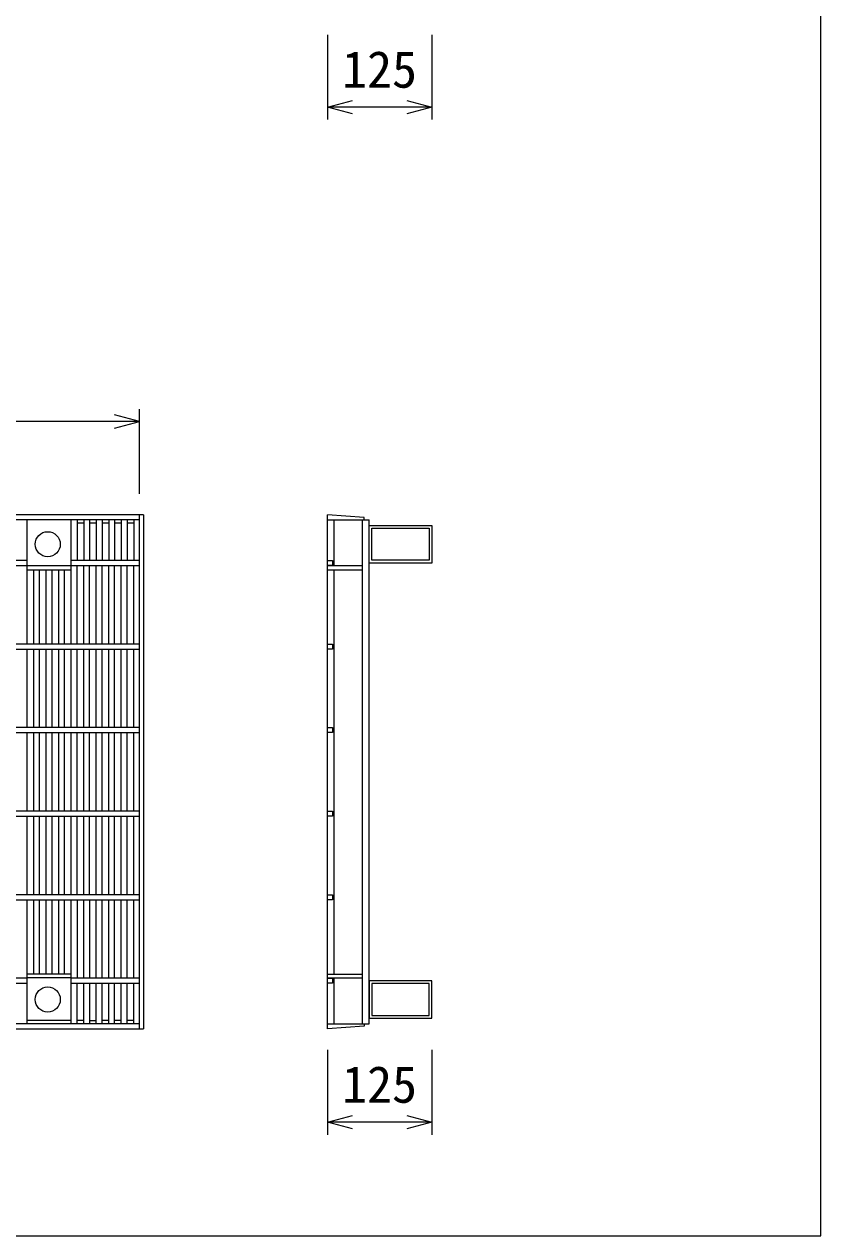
# Model space of a CAD drawing. Units: millimetres, scale not verified. Extents: x -16800 to 16800, y -5940 to 5940.
# Drawn here: x -3534 to -2580, y 1058 to 2508 of the extents above; entities that cross this region are included whole.
import ezdxf
from ezdxf.enums import TextEntityAlignment as Align

# ---------------------------------------------------------------- set-up
doc = ezdxf.new("R2010")
doc.units = ezdxf.units.MM
doc.header["$LTSCALE"] = 20
for name, color, linetype, lineweight in [('0-0_DIM', 7, 'Continuous', 25), ('0-2_HATCH', 6, 'Continuous', 25), ('0-6_TXT', 7, 'Continuous', 25)]:
    doc.layers.add(name, color=color, linetype=linetype, lineweight=lineweight)
doc.styles.add('ＭＳ ゴシック', font='')
doc.styles.get('ＭＳ ゴシック').set_extended_font_data('MS Gothic')

msp = doc.modelspace()

# ---------------------------------------------------------------- linework, layer by layer
at = {"layer": '0-0_DIM'}
for p, q in [((-3170.63, 2495.75), (-3170.63, 2394.16)), ((-3045.63, 2495.75), (-3045.63, 2394.16)), ((-3045.63, 2409.16), (-3170.63, 2409.16)), ((-3395.63, 1946.2), (-3395.63, 2047.78)), ((-3395.63, 2032.78), (-4390.63, 2032.78)), ((-3170.63, 1280.75), (-3170.63, 1179.16)), ((-3045.63, 1280.75), (-3045.63, 1179.16)), ((-3045.63, 1194.16), (-3170.63, 1194.16))]:
    msp.add_line(p, q, dxfattribs=at)
for points in [[(-3140.63, 2401.12), (-3170.63, 2409.16), (-3140.63, 2417.2)], [(-3075.63, 2417.2), (-3045.63, 2409.16), (-3075.63, 2401.12)], [(-3425.63, 2024.74), (-3395.63, 2032.78), (-3425.63, 2040.82)], [(-3140.63, 1186.12), (-3170.63, 1194.16), (-3140.63, 1202.2)], [(-3075.63, 1202.2), (-3045.63, 1194.16), (-3075.63, 1186.12)]]:
    msp.add_lwpolyline(points, dxfattribs=at)
at = {"layer": '0-2_HATCH'}
for p, q in [((-3395.63, 1914.97), (-4390.63, 1914.97)), ((-3530.36, 1766.47), (-3530.36, 1914.97)), ((-3477.48, 1766.47), (-3477.48, 1914.97)), ((-3470.48, 1914.97), (-3470.48, 1866.47)), ((-3462.51, 1914.97), (-3462.51, 1866.47)), ((-3455.51, 1914.97), (-3455.51, 1866.47)), ((-3447.54, 1914.97), (-3447.54, 1866.47)), ((-3440.54, 1914.97), (-3440.54, 1866.47)), ((-3432.57, 1914.97), (-3432.57, 1866.47)), ((-3425.57, 1914.97), (-3425.57, 1866.47)), ((-3417.6, 1914.97), (-3417.6, 1866.47)), ((-3410.6, 1914.97), (-3410.6, 1866.47)), ((-3402.63, 1914.97), (-3402.63, 1866.47)), ((-3395.63, 1305.97), (-3395.63, 1920.97)), ((-3391.13, 1920.97), (-3391.13, 1305.97)), ((-3170.63, 1305.97), (-3170.63, 1920.97)), ((-3170.63, 1914.97), (-3120.63, 1914.97)), ((-3162.63, 1859.97), (-3162.63, 1914.97)), ((-3128.63, 1311.97), (-3128.63, 1914.97)), ((-3120.63, 1311.97), (-3120.63, 1914.97)), ((-3462.51, 1910.97), (-3470.48, 1910.97)), ((-3447.54, 1910.97), (-3455.51, 1910.97)), ((-3432.57, 1910.97), (-3440.54, 1910.97)), ((-3417.6, 1910.97), (-3425.57, 1910.97)), ((-3402.63, 1910.97), (-3410.6, 1910.97)), ((-3530.36, 1866.47), (-4255.9, 1866.47)), ((-4255.9, 1860.47), (-3530.36, 1860.47)), ((-3477.48, 1859.97), (-3530.36, 1859.97)), ((-3395.63, 1866.47), (-3477.48, 1866.47)), ((-3477.48, 1860.47), (-3395.63, 1860.47)), ((-3470.48, 1766.47), (-3470.48, 1860.47)), ((-3462.51, 1766.47), (-3462.51, 1860.47)), ((-3455.51, 1766.47), (-3455.51, 1860.47)), ((-3447.54, 1766.47), (-3447.54, 1860.47)), ((-3440.54, 1766.47), (-3440.54, 1860.47)), ((-3432.57, 1766.47), (-3432.57, 1860.47)), ((-3425.57, 1766.47), (-3425.57, 1860.47)), ((-3417.6, 1766.47), (-3417.6, 1860.47)), ((-3410.6, 1766.47), (-3410.6, 1860.47)), ((-3402.63, 1766.47), (-3402.63, 1860.47)), ((-3128.63, 1859.97), (-3170.63, 1859.97)), ((-3530.36, 1855.47), (-3477.48, 1855.47)), ((-3522.39, 1766.47), (-3522.39, 1855.47)), ((-3515.39, 1766.47), (-3515.39, 1855.47)), ((-3507.42, 1766.47), (-3507.42, 1855.47)), ((-3500.42, 1766.47), (-3500.42, 1855.47)), ((-3492.45, 1766.47), (-3492.45, 1855.47)), ((-3485.45, 1766.47), (-3485.45, 1855.47)), ((-3170.63, 1855.47), (-3128.63, 1855.47)), ((-3162.63, 1371.47), (-3162.63, 1855.47)), ((-3395.63, 1766.47), (-4390.63, 1766.47)), ((-4390.63, 1760.47), (-3395.63, 1760.47)), ((-3530.36, 1666.47), (-3530.36, 1760.47)), ((-3522.39, 1666.47), (-3522.39, 1760.47)), ((-3515.39, 1666.47), (-3515.39, 1760.47)), ((-3507.42, 1666.47), (-3507.42, 1760.47)), ((-3500.42, 1666.47), (-3500.42, 1760.47)), ((-3492.45, 1666.47), (-3492.45, 1760.47)), ((-3485.45, 1666.47), (-3485.45, 1760.47)), ((-3477.48, 1666.47), (-3477.48, 1760.47)), ((-3470.48, 1666.47), (-3470.48, 1760.47)), ((-3462.51, 1666.47), (-3462.51, 1760.47)), ((-3455.51, 1666.47), (-3455.51, 1760.47)), ((-3447.54, 1666.47), (-3447.54, 1760.47)), ((-3440.54, 1666.47), (-3440.54, 1760.47)), ((-3432.57, 1666.47), (-3432.57, 1760.47)), ((-3425.57, 1666.47), (-3425.57, 1760.47)), ((-3417.6, 1666.47), (-3417.6, 1760.47)), ((-3410.6, 1666.47), (-3410.6, 1760.47)), ((-3402.63, 1666.47), (-3402.63, 1760.47)), ((-3395.63, 1666.47), (-4390.63, 1666.47)), ((-4390.63, 1660.47), (-3395.63, 1660.47)), ((-3530.36, 1566.47), (-3530.36, 1660.47)), ((-3522.39, 1566.47), (-3522.39, 1660.47)), ((-3515.39, 1566.47), (-3515.39, 1660.47)), ((-3507.42, 1566.47), (-3507.42, 1660.47)), ((-3500.42, 1566.47), (-3500.42, 1660.47)), ((-3492.45, 1566.47), (-3492.45, 1660.47)), ((-3485.45, 1566.47), (-3485.45, 1660.47)), ((-3477.48, 1566.47), (-3477.48, 1660.47)), ((-3470.48, 1566.47), (-3470.48, 1660.47)), ((-3462.51, 1566.47), (-3462.51, 1660.47)), ((-3455.51, 1566.47), (-3455.51, 1660.47)), ((-3447.54, 1566.47), (-3447.54, 1660.47)), ((-3440.54, 1566.47), (-3440.54, 1660.47)), ((-3432.57, 1566.47), (-3432.57, 1660.47)), ((-3425.57, 1566.47), (-3425.57, 1660.47)), ((-3417.6, 1566.47), (-3417.6, 1660.47)), ((-3410.6, 1566.47), (-3410.6, 1660.47)), ((-3402.63, 1566.47), (-3402.63, 1660.47)), ((-3395.63, 1566.47), (-4390.63, 1566.47)), ((-4390.63, 1560.47), (-3395.63, 1560.47)), ((-3530.36, 1466.47), (-3530.36, 1560.47)), ((-3522.39, 1466.47), (-3522.39, 1560.47)), ((-3515.39, 1466.47), (-3515.39, 1560.47)), ((-3507.42, 1466.47), (-3507.42, 1560.47)), ((-3500.42, 1466.47), (-3500.42, 1560.47)), ((-3492.45, 1466.47), (-3492.45, 1560.47)), ((-3485.45, 1466.47), (-3485.45, 1560.47)), ((-3477.48, 1466.47), (-3477.48, 1560.47)), ((-3470.48, 1466.47), (-3470.48, 1560.47)), ((-3462.51, 1466.47), (-3462.51, 1560.47)), ((-3455.51, 1466.47), (-3455.51, 1560.47)), ((-3447.54, 1466.47), (-3447.54, 1560.47)), ((-3440.54, 1466.47), (-3440.54, 1560.47)), ((-3432.57, 1466.47), (-3432.57, 1560.47)), ((-3425.57, 1466.47), (-3425.57, 1560.47)), ((-3417.6, 1466.47), (-3417.6, 1560.47)), ((-3410.6, 1466.47), (-3410.6, 1560.47)), ((-3402.63, 1466.47), (-3402.63, 1560.47)), ((-3395.63, 1466.47), (-4390.63, 1466.47)), ((-4390.63, 1460.47), (-3395.63, 1460.47)), ((-3530.36, 1311.97), (-3530.36, 1460.47)), ((-3522.39, 1371.47), (-3522.39, 1460.47)), ((-3515.39, 1371.47), (-3515.39, 1460.47)), ((-3507.42, 1371.47), (-3507.42, 1460.47)), ((-3500.42, 1371.47), (-3500.42, 1460.47)), ((-3492.45, 1371.47), (-3492.45, 1460.47)), ((-3485.45, 1371.47), (-3485.45, 1460.47)), ((-3477.48, 1311.97), (-3477.48, 1460.47)), ((-3470.48, 1460.47), (-3470.48, 1366.47)), ((-3462.51, 1366.47), (-3462.51, 1460.47)), ((-3455.51, 1460.47), (-3455.51, 1366.47)), ((-3447.54, 1366.47), (-3447.54, 1460.47)), ((-3440.54, 1366.47), (-3440.54, 1460.47)), ((-3432.57, 1366.47), (-3432.57, 1460.47)), ((-3425.57, 1366.47), (-3425.57, 1460.47)), ((-3417.6, 1366.47), (-3417.6, 1460.47)), ((-3410.6, 1366.47), (-3410.6, 1460.47)), ((-3402.63, 1366.47), (-3402.63, 1460.47)), ((-3530.36, 1366.47), (-4255.9, 1366.47)), ((-3477.48, 1371.47), (-3530.36, 1371.47)), ((-3477.48, 1366.97), (-3530.36, 1366.97)), ((-3395.63, 1366.47), (-3477.48, 1366.47)), ((-3170.63, 1371.47), (-3128.63, 1371.47)), ((-3170.63, 1366.97), (-3128.63, 1366.97)), ((-3162.63, 1311.97), (-3162.63, 1366.97)), ((-4255.9, 1360.47), (-3530.36, 1360.47)), ((-3477.48, 1360.47), (-3395.63, 1360.47)), ((-3470.48, 1311.97), (-3470.48, 1360.47)), ((-3462.51, 1311.97), (-3462.51, 1360.47)), ((-3455.51, 1360.47), (-3455.51, 1311.97)), ((-3447.54, 1311.97), (-3447.54, 1360.47)), ((-3440.54, 1311.97), (-3440.54, 1360.47)), ((-3432.57, 1311.97), (-3432.57, 1360.47)), ((-3425.57, 1311.97), (-3425.57, 1360.47)), ((-3417.6, 1311.97), (-3417.6, 1360.47)), ((-3410.6, 1311.97), (-3410.6, 1360.47)), ((-3402.63, 1311.97), (-3402.63, 1360.47)), ((-3395.63, 1311.97), (-4390.63, 1311.97)), ((-3477.48, 1315.97), (-3530.36, 1315.97)), ((-3462.51, 1315.97), (-3470.48, 1315.97)), ((-3455.51, 1315.97), (-3447.54, 1315.97)), ((-3432.57, 1315.97), (-3440.54, 1315.97)), ((-3417.6, 1315.97), (-3425.57, 1315.97)), ((-3402.63, 1315.97), (-3410.6, 1315.97)), ((-3170.63, 1311.97), (-3120.63, 1311.97))]:
    msp.add_line(p, q, dxfattribs=at)
for points in [[(-3391.13, 1920.97), (-4395.13, 1920.97), (-4395.13, 1305.97), (-3391.13, 1305.97)], [(-3126.63, 1914.97), (-3126.63, 1917.97), (-3170.63, 1920.97)], [(-3170.63, 1866.47), (-3164.63, 1866.47), (-3164.63, 1860.47), (-3170.63, 1860.47)], [(-3170.63, 1766.47), (-3164.63, 1766.47), (-3164.63, 1760.47), (-3170.63, 1760.47)], [(-3170.63, 1666.47), (-3164.63, 1666.47), (-3164.63, 1660.47), (-3170.63, 1660.47)], [(-3170.63, 1566.47), (-3164.63, 1566.47), (-3164.63, 1560.47), (-3170.63, 1560.47)], [(-3170.63, 1466.47), (-3164.63, 1466.47), (-3164.63, 1460.47), (-3170.63, 1460.47)], [(-3170.63, 1366.47), (-3164.63, 1366.47), (-3164.63, 1360.47), (-3170.63, 1360.47)], [(-3126.63, 1311.97), (-3126.63, 1308.97), (-3170.63, 1305.97)]]:
    msp.add_lwpolyline(points, dxfattribs=at)
for points in [[(-3120.63, 1908.47), (-3045.63, 1908.47), (-3045.63, 1863.47), (-3120.63, 1863.47)], [(-3117.43, 1905.27), (-3048.83, 1905.27), (-3048.83, 1866.67), (-3117.43, 1866.67)], [(-3120.63, 1318.47), (-3045.63, 1318.47), (-3045.63, 1363.47), (-3120.63, 1363.47)], [(-3117.43, 1321.67), (-3048.83, 1321.67), (-3048.83, 1360.27), (-3117.43, 1360.27)]]:
    msp.add_lwpolyline(points, close=True, dxfattribs=at)
for centre in [(-3505.63, 1885.97), (-3505.63, 1340.97)]:
    msp.add_circle(centre, 15, dxfattribs=at)
at = {"layer": '0-6_TXT'}
msp.add_lwpolyline([(-5079.71, 1058.19), (-2579.71, 1058.19), (-2579.71, 3908.19), (-5079.71, 3908.19)], close=True, dxfattribs=at)

# ---------------------------------------------------------------- texts
at = {"layer": '0-0_DIM', "style": 'ＭＳ ゴシック'}
for p in [(-3153.13, 2419.16), (-3153.13, 1204.16)]:
    msp.add_text('125', height=43.99, dxfattribs=at).set_placement(p, align=Align.BOTTOM_LEFT)

doc.saveas('drawing.dxf')
